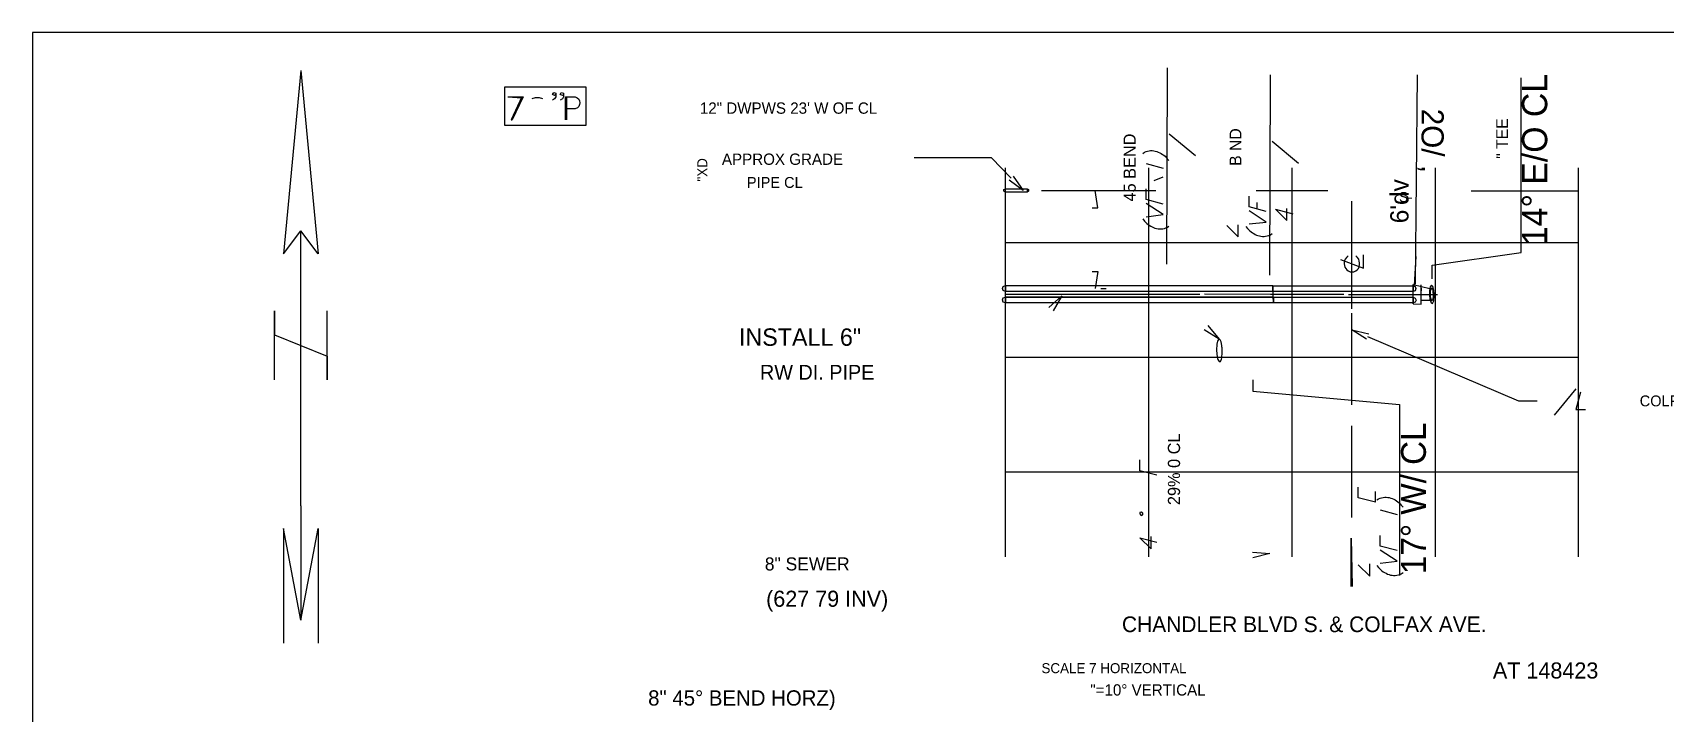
# Model space of a CAD drawing. Header units: metres. Extents: x 13 to 426, y 12 to 285.
# Drawn here: x 12.6 to 155.1, y 225.5 to 284.9 of the extents above; entities that cross this region are included whole.
import ezdxf
from ezdxf.enums import TextEntityAlignment as Align

# ---------------------------------------------------------------- set-up
doc = ezdxf.new("R2010")
doc.units = ezdxf.units.M
doc.layers.add('ANOTACION', color=8, linetype='Continuous')
doc.layers.add('EJE_VIA', color=7, linetype='Continuous')

msp = doc.modelspace()

# ---------------------------------------------------------------- linework, layer by layer
at = {"layer": 'ANOTACION'}
for p, q in [((133.28, 262.95), (133.43, 281.23)), ((142.48, 265.72), (142.48, 280.98)), ((111.78, 276.08), (114.07, 274.18)), ((120.77, 275.43), (123.05, 273.53)), ((109.75, 273.5), (111.25, 273.1)), ((110, 239.15), (110, 273.12)), ((110.47, 272.02), (111.25, 272.32)), ((122.5, 239.15), (122.5, 273.12)), ((135, 239.15), (135, 273.12)), ((147.5, 239.15), (147.5, 273.12)), ((100.62, 271.13), (110.62, 271.13)), ((119.37, 271.13), (125.62, 271.13)), ((138.13, 271.12), (147.5, 271.12)), ((127.72, 260.82), (127.72, 270.22)), ((97.48, 266.6), (147.5, 266.6)), ((133.17, 262.85), (133.33, 265.38)), ((127.7, 252.42), (127.72, 260.42)), ((131.87, 252.47), (131.88, 237.52)), ((127.7, 242.6), (127.7, 250.6)), ((129.77, 243.92), (129.77, 244.85)), ((130.18, 243.25), (131.68, 242.85)), ((109.2, 240.83), (110.7, 240.43))]:
    msp.add_line(p, q, dxfattribs=at)
at = {"layer": 'EJE_VIA'}
for p, q in [((111.57, 264.72), (111.62, 281.85)), ((120.57, 263.75), (120.62, 281.22)), ((54.07, 279.32), (55.3, 279.23)), ((59.1, 277.32), (59.1, 279.32)), ((59.18, 279.22), (59.18, 277.32)), ((97.48, 239.15), (97.48, 273.12)), ((119.45, 269.52), (119.45, 270.08)), ((121.05, 269.5), (122.55, 269.1)), ((36, 243.62), (36, 267.62)), ((105.8, 262.58), (106.28, 262.58)), ((120.87, 261.32), (120.83, 262.57)), ((133.05, 262.92), (134.52, 262.57)), ((133.05, 262.4), (133.05, 262.92)), ((133.73, 262.9), (133.75, 262.38)), ((133.75, 261.23), (133.75, 262.73)), ((97.48, 262.08), (114.45, 262.08)), ((127.42, 262.07), (135.2, 262.07)), ((133.05, 261.77), (133.07, 261.23)), ((133.07, 261.23), (133.75, 261.22)), ((133.75, 261.22), (133.75, 261.75)), ((133.75, 261.57), (134.55, 261.57)), ((33.7, 254.62), (33.7, 260.62)), ((38.3, 254.62), (38.3, 260.62)), ((97.48, 256.58), (147.5, 256.58)), ((145.4, 251.52), (147.3, 253.82)), ((97.48, 246.58), (147.5, 246.58))]:
    msp.add_line(p, q, dxfattribs=at)
for points in [[(426.22, 284.92), (12.6, 284.92), (12.6, 12.08)], [(36, 281.62), (34.5, 265.62), (36, 267.62)], [(36, 281.62), (37.5, 265.62), (36, 267.62)], [(53.8, 276.8), (53.8, 280.2), (60.88, 280.2), (60.88, 276.8), (53.8, 276.8)], [(54.07, 279.32), (55.4, 279.32), (54.45, 277.32)], [(55.3, 279.32), (54.35, 277.32), (54.45, 277.32)], [(58.25, 279.52), (58.15, 279.42), (57.97, 279.52), (58.07, 279.7), (58.25, 279.62), (58.25, 279.32), (58.15, 279.13), (57.97, 279.03)], [(58.92, 279.52), (58.82, 279.42), (58.63, 279.52), (58.73, 279.7), (58.92, 279.62), (58.92, 279.32), (58.82, 279.13), (58.63, 279.03)], [(59.1, 279.32), (59.95, 279.32), (60.12, 279.22), (60.25, 279.1), (60.33, 278.95), (60.35, 278.79), (60.33, 278.63), (60.25, 278.48), (60.13, 278.36), (59.95, 278.27), (59.18, 278.27)], [(57.12, 279.13), (56.82, 279.23), (56.45, 279.23), (56.15, 279.13)], [(97.97, 272.22), (96.28, 273.98), (89.52, 273.98)], [(109.47, 274.37), (109.62, 274.47), (109.75, 274.53), (109.88, 274.57), (110.02, 274.6), (110.15, 274.62), (110.29, 274.62), (110.42, 274.6), (110.56, 274.58), (110.69, 274.54), (110.82, 274.49), (110.95, 274.43), (111.08, 274.37), (111.2, 274.29), (111.31, 274.21), (111.42, 274.12), (111.52, 274.03), (111.75, 273.75)], [(98.15, 272.38), (99.02, 271.13), (97.8, 272.05)], [(97.48, 270.98), (97.35, 271.07), (97.35, 271.22), (97.48, 271.28)], [(97.48, 270.98), (97.48, 271.28), (99.37, 271.28), (99.37, 270.98), (97.48, 270.98)], [(99.37, 271.28), (99.5, 271.22), (99.5, 271.07), (99.37, 270.98)], [(105.05, 269.63), (105.55, 269.63), (105.3, 271.13)], [(111.25, 269.95), (109.75, 270.35), (109.75, 271.28)], [(109.75, 268.85), (111.25, 269.03), (109.75, 270)], [(120.25, 269.3), (118.75, 269.72), (118.75, 270.63)], [(118.75, 268.22), (120.25, 268.38), (118.75, 269.35)], [(121.05, 269.5), (122.05, 268.52), (122.05, 269.58)], [(109.47, 268.65), (109.62, 268.47), (109.71, 268.37), (109.82, 268.27), (109.93, 268.18), (110.04, 268.1), (110.16, 268.03), (110.28, 267.96), (110.41, 267.9), (110.53, 267.86), (110.67, 267.82), (110.8, 267.8), (110.94, 267.78), (111.07, 267.78), (111.21, 267.8), (111.35, 267.83), (111.48, 267.87), (111.62, 267.93), (111.75, 268.03)], [(116.8, 268.07), (117.8, 267.08), (117.8, 268.15)], [(118.45, 268), (118.6, 267.82), (118.7, 267.72), (118.81, 267.62), (118.92, 267.53), (119.03, 267.45), (119.15, 267.37), (119.27, 267.31), (119.39, 267.25), (119.52, 267.21), (119.65, 267.17), (119.78, 267.14), (119.91, 267.13), (120.05, 267.13), (120.19, 267.15), (120.32, 267.18), (120.46, 267.22), (120.6, 267.28), (120.75, 267.38)], [(126.72, 265.1), (128.72, 264.37), (128.72, 265.52)], [(127.38, 265.42), (127.27, 265.33), (127.13, 265.15), (127.08, 265.01), (127.05, 264.87), (127.05, 264.73), (127.07, 264.58), (127.11, 264.45), (127.18, 264.32), (127.27, 264.21), (127.38, 264.12), (127.57, 264.03), (127.88, 264.03), (128.05, 264.11), (128.18, 264.21), (128.28, 264.34), (128.34, 264.48), (128.38, 264.64), (128.38, 264.81), (128.36, 264.98), (128.32, 265.15), (128.18, 265.33), (128.07, 265.42)], [(134.73, 263.43), (134.73, 264.62), (142.48, 265.72)], [(105.05, 264.08), (105.55, 264.08), (105.3, 262.58)], [(97.48, 262.33), (97.3, 262.4), (97.23, 262.58), (97.3, 262.77), (97.48, 262.83)], [(120.83, 262.32), (120.83, 262.82), (97.48, 262.83), (97.48, 262.33)], [(120.83, 262.32), (97.48, 262.33), (97.48, 262.83), (120.83, 262.82), (120.83, 262.32)], [(120.83, 262.32), (120.83, 262.82), (133.05, 262.82), (133.05, 262.32), (120.83, 262.32)], [(133.05, 262.82), (133.23, 262.75), (133.3, 262.57), (133.23, 262.38), (133.05, 262.32)], [(133.07, 261.25), (133.05, 261.42), (133.05, 262.75)], [(134.57, 261.5), (134.63, 261.32), (134.75, 261.27), (134.82, 261.38), (134.86, 261.51), (134.88, 261.64), (134.89, 261.79), (134.9, 261.93), (134.9, 262.17), (134.88, 262.32), (134.87, 262.44), (134.85, 262.55), (134.81, 262.66), (134.77, 262.77), (134.65, 262.88), (134.56, 262.72), (134.52, 262.58), (134.5, 262.42), (134.49, 262.25), (134.49, 262.08), (134.5, 261.91), (134.52, 261.75), (134.53, 261.62), (134.57, 261.5)], [(134.58, 262.47), (134.56, 262.33), (134.56, 262.23), (134.55, 262.12), (134.55, 262), (134.56, 261.89), (134.58, 261.78), (134.6, 261.68), (134.67, 261.53), (134.77, 261.58), (134.81, 261.7), (134.83, 261.87), (134.84, 262.06), (134.82, 262.26), (134.8, 262.43), (134.76, 262.55), (134.65, 262.62), (134.58, 262.47)], [(97.48, 261.33), (97.3, 261.4), (97.23, 261.58), (97.3, 261.77), (97.48, 261.83)], [(120.87, 261.32), (120.87, 261.82), (97.48, 261.83), (97.48, 261.33)], [(120.87, 261.32), (97.48, 261.33), (97.48, 261.83), (120.87, 261.82), (120.87, 261.32)], [(101.27, 260.93), (102.4, 261.95), (101.65, 260.62)], [(127.02, 262.07), (120.62, 262.07), (114.85, 262.08)], [(120.87, 261.32), (120.87, 261.82), (133.07, 261.82), (133.07, 261.32), (120.87, 261.32)], [(133.07, 261.82), (133.25, 261.75), (133.32, 261.57), (133.25, 261.38), (133.07, 261.32)], [(33.7, 260.62), (33.7, 258.55), (38.3, 256.67)], [(115.15, 259.35), (116.12, 258.17), (114.82, 258.97)], [(33.7, 258.55), (38.3, 256.67), (38.3, 254.62)], [(115.95, 257.87), (115.93, 257.72), (115.92, 257.55), (115.9, 257.37), (115.9, 257.18), (115.95, 256.63), (115.98, 256.48), (116.02, 256.37), (116.12, 256.2), (116.25, 256.22), (116.33, 256.4), (116.37, 256.53), (116.38, 256.7), (116.39, 256.81), (116.4, 256.93), (116.4, 257.04), (116.4, 257.16), (116.4, 257.27), (116.39, 257.39), (116.38, 257.5), (116.37, 257.62), (116.3, 257.92), (116.22, 258.1), (116.07, 258.13), (115.98, 257.98), (115.95, 257.87)], [(128.98, 258.15), (127.72, 258.98), (129.18, 258.62)], [(129.08, 258.38), (142.25, 252.77), (143.87, 252.78)], [(119.08, 254.6), (119.08, 253.63), (131.87, 252.47)], [(147.65, 253.52), (147.25, 252.02), (148.1, 252.02)], [(110.7, 246.28), (109.2, 246.68), (109.2, 247.62)], [(129.77, 243.92), (128.27, 244.32), (128.27, 245.25)], [(129.9, 244.12), (130.03, 244.22), (130.17, 244.28), (130.3, 244.32), (130.44, 244.35), (130.58, 244.37), (130.71, 244.37), (130.85, 244.35), (130.98, 244.33), (131.12, 244.29), (131.24, 244.25), (131.37, 244.19), (131.49, 244.12), (131.61, 244.05), (131.73, 243.97), (131.83, 243.88), (131.94, 243.78), (132.03, 243.68), (132.18, 243.5)], [(36, 243.62), (36, 233.62), (34.5, 241.62)], [(36, 243.62), (36, 233.62), (37.5, 241.62)], [(109.33, 243.07), (109.22, 243.03), (109.22, 242.9), (109.33, 242.78), (109.47, 242.83), (109.47, 242.97), (109.33, 243.07)], [(36, 233.62), (34.5, 241.62), (34.5, 231.62)], [(36, 233.62), (37.5, 241.62), (37.5, 231.62)], [(109.2, 240.83), (110.2, 239.85), (110.2, 240.92)], [(127.65, 236.57), (127.65, 240.8), (127.75, 236.57)], [(131.68, 239.7), (130.18, 240.1), (130.18, 241.03)], [(119.05, 239.57), (120.57, 239.45), (119.08, 239.07)], [(130.18, 238.6), (131.68, 238.78), (130.18, 239.75)], [(128.27, 238.47), (129.27, 237.48), (129.27, 238.55)], [(129.9, 238.4), (130.03, 238.22), (130.23, 238.03), (130.34, 237.94), (130.45, 237.86), (130.57, 237.78), (130.7, 237.72), (130.83, 237.66), (130.96, 237.61), (131.09, 237.57), (131.23, 237.55), (131.36, 237.53), (131.5, 237.53), (131.63, 237.55), (131.77, 237.58), (131.9, 237.62), (132.03, 237.68), (132.18, 237.78)]]:
    msp.add_lwpolyline(points, dxfattribs=at)

# ---------------------------------------------------------------- texts
at = {"layer": 'ANOTACION'}
for s, height, rotation, p in [('14° E/O CL', 2.204, 90, (143.66, 273.84)), ('2O/ ,', 1.938, 270, (134.76, 275.47)), ('B ND', 1.026, 90, (117.56, 274.93)), ('" TEE', 1.026, 90, (140.82, 275.67)), ('45 BEND', 1.064, 90, (108.32, 273.14)), ('"XD', 0.874, 90, (71.03, 272.94)), ("6'dv", 1.596, 90, (131.86, 270.2)), ('17° W/ CL', 2.166, 90, (133.09, 244.27)), ('29% 0 CL', 1.064, 90, (112.19, 246.8))]:
    msp.add_text(s, height=height, rotation=rotation, dxfattribs=at).set_placement(p, align=Align.MIDDLE_CENTER)
for s, height, p in [('12" DWPWS 23\' W OF CL', 0.9879, (78.56, 278.33)), ('APPROX GRADE', 0.9879, (78.03, 273.87)), ('PIPE CL', 0.95, (77.36, 271.84)), ('S-', 0.874, (132.42, 270.57)), ('INSTALL 6"', 1.52, (79.56, 258.34)), ('RW DI. PIPE', 1.2919, (81.06, 255.27)), ('COLFAX AVE', 0.95, (156.82, 252.77)), ('8" SEWER', 1.14, (80.19, 238.54)), ('(627 79 INV)', 1.4059, (81.93, 235.5)), ('CHANDLER BLVD S. & COLFAX AVE.', 1.3679, (123.56, 233.27)), ('SCALE 7 HORIZONTAL', 0.8739, (106.96, 229.44)), ('AT 148423', 1.406, (144.62, 229.24)), ('"=10° VERTICAL', 0.9879, (109.92, 227.54)), ('8" 45° BEND HORZ)', 1.3299, (74.49, 226.84))]:
    msp.add_text(s, height=height, dxfattribs=at).set_placement(p, align=Align.MIDDLE_CENTER)

doc.saveas('drawing.dxf')
